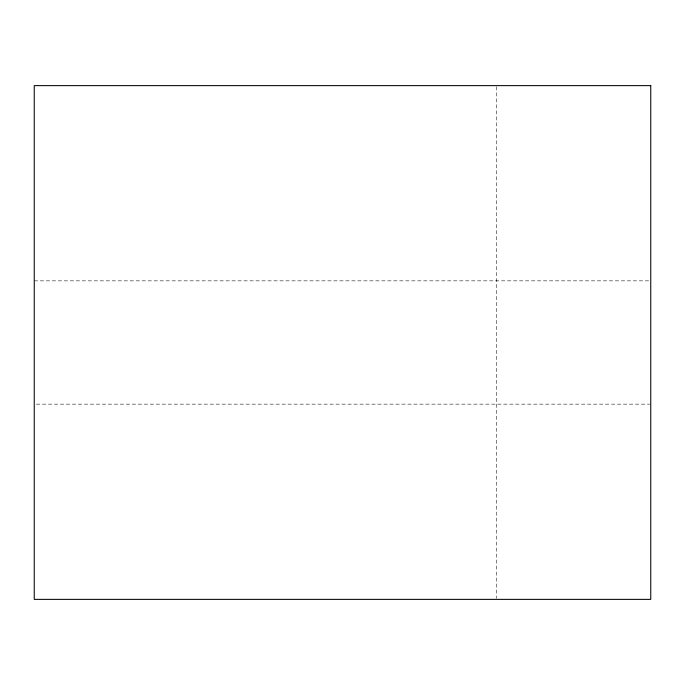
<?xml version="1.0" encoding="UTF-8"?>
<svg xmlns="http://www.w3.org/2000/svg" width="685" height="685" viewBox="0 0 685 685"><rect width="100%" height="100%" fill="white"/><g stroke="black" fill="none" stroke-linecap="round" stroke-linejoin="round"><path stroke-width="0.51" stroke-dasharray="3.42 2.57" d="M34.25 280.85L649.68 280.85M36.391 404.15L649.68 404.15M496.625 86.695L496.625 598.305"/><path stroke-width="1.03" d="M650.75 85.625L34.25 85.625L34.25 599.375L650.75 599.375L650.75 85.625"/></g></svg>
